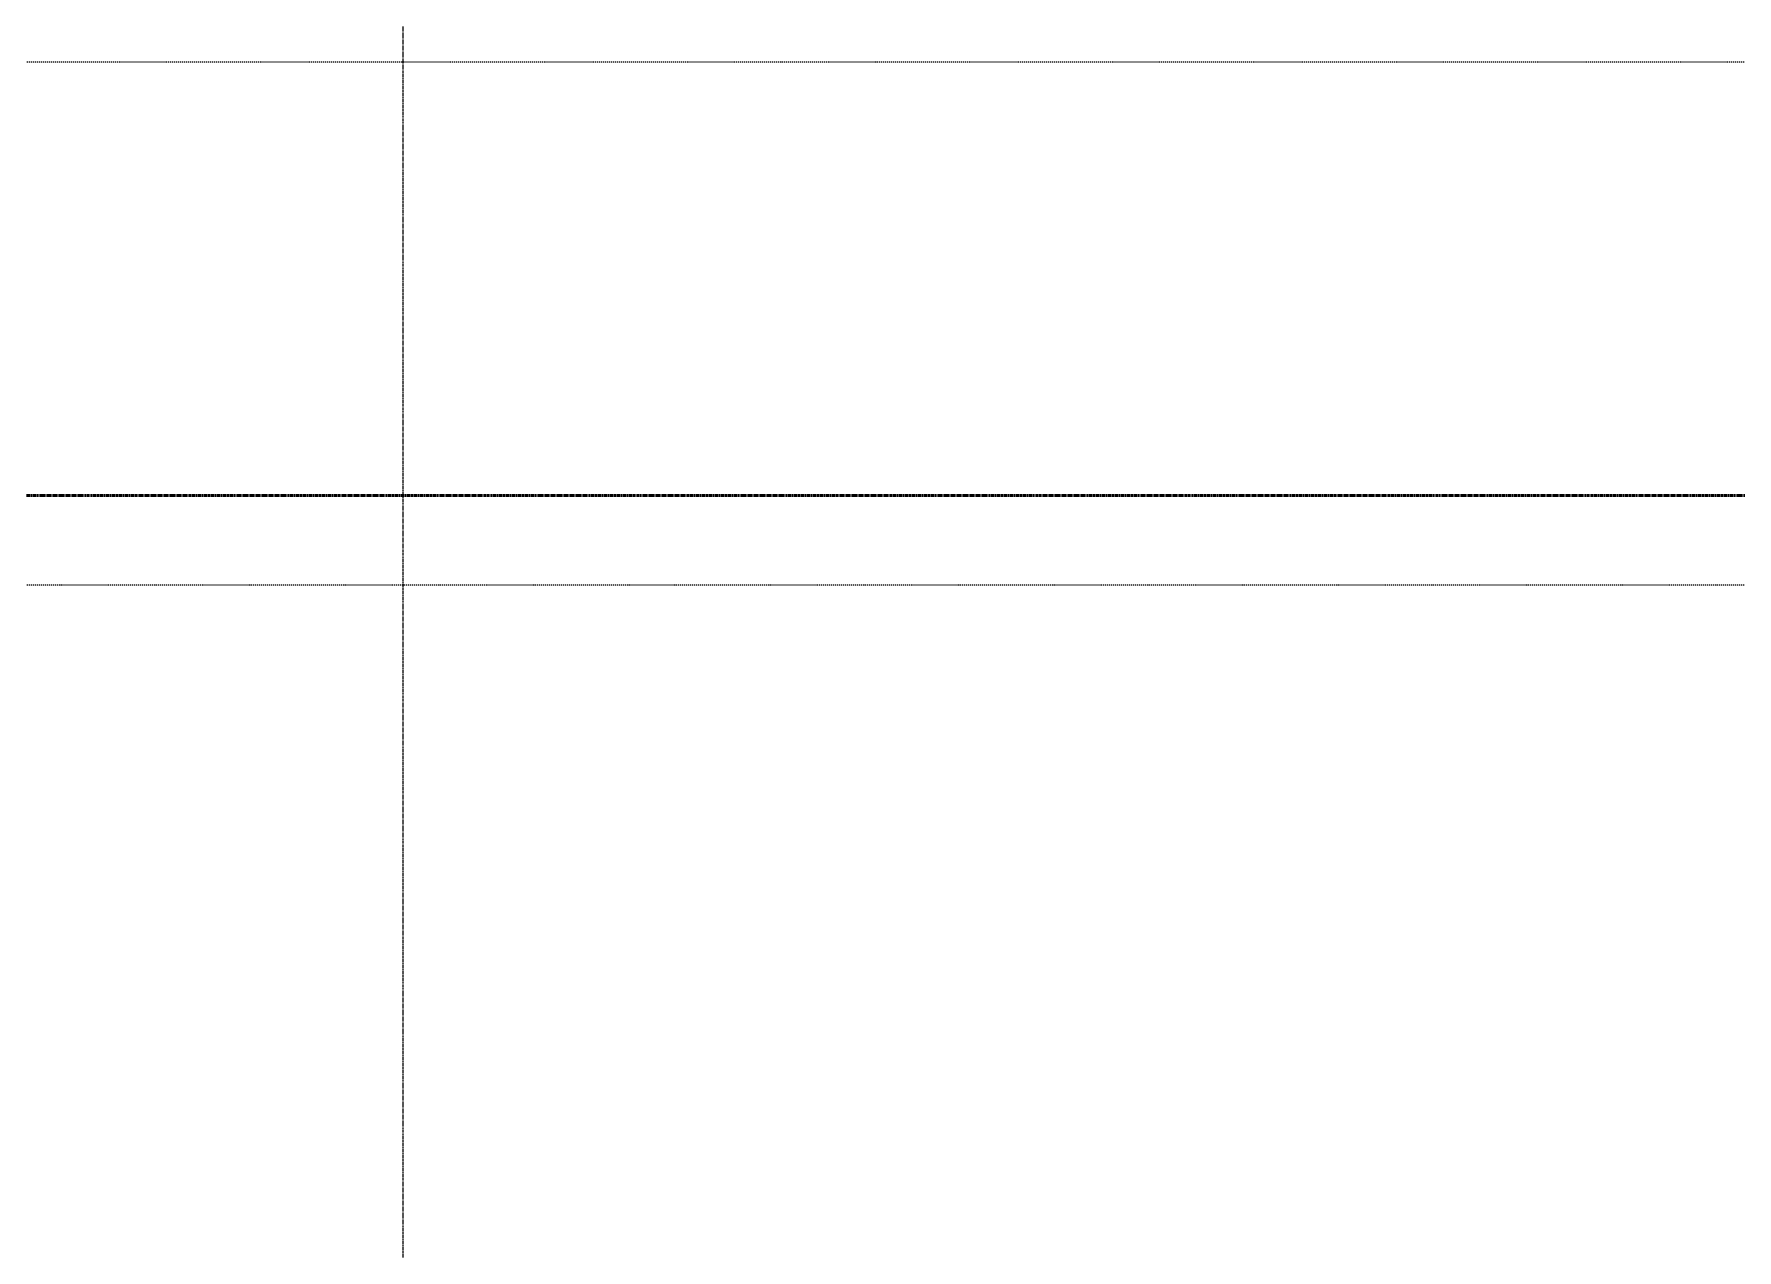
# Model space of a CAD drawing. Header units: millimetres. Extents: x -853228 to -744682, y -17776 to 32484.
# Drawn here: x -814246 to -808878, y -3976 to -143 of the extents above; entities that cross this region are included whole.
import ezdxf
from ezdxf.xclip import XClip

# ---------------------------------------------------------------- set-up
doc = ezdxf.new("R2010")
doc.units = ezdxf.units.MM
doc.header["$XCLIPFRAME"] = 0
doc.linetypes.add('DASH', pattern=[6.35, 3.175, -3.175])
doc.linetypes.add('DPA_Grid _ Level 100', pattern=[10, 5.5, -1.6, 1.3, -1.6])
for name, color, linetype, lineweight in [('G-ANNO-SECL', 3, 'Continuous', 9), ('Q-SPCQ', 2, 'Continuous', 9), ('Q-SPCQ-HDLN', 2, 'DASH', 9), ('S-GRID', 251, 'Continuous', 9)]:
    doc.layers.add(name, color=color, linetype=linetype, lineweight=lineweight)

# ---------------------------------------------------------------- blocks, each defined once
blk = doc.blocks.new('DPA_Speciality_PlatformScreenDoor - Length_135300-12767973-4281-01 ENLARGED LOWER PLATFORM LEVEL - REFLECTED CEILING PLAN - SHEET 2')
at = {"layer": 'Q-SPCQ', "linetype": 'DASH', "lineweight": 9}
blk.add_line((61742.7, 1650), (132340.1, 1650), dxfattribs=at)
at = {"layer": 'Q-SPCQ-HDLN'}
blk.add_line((132340.1, 0), (61742.7, 0), dxfattribs=at)
blk = doc.blocks.new('*U393')
at = {"layer": 'S-GRID', "linetype": 'DPA_Grid _ Level 100'}
blk.add_line((-11400, -21354.7), (-11400, 16961.2), dxfattribs=at)
blk = doc.blocks.new('DPA_Speciality_PlatformScreenDoor - Length_135300-12767973-4180-01 LOWER PLATFORM LEVEL - REFLECTED CEILING PLAN')
at = {"layer": 'Q-SPCQ', "linetype": 'DASH'}
blk.add_line((1000, 1650), (134300, 1650), dxfattribs=at)
at = {"layer": 'Q-SPCQ-HDLN'}
blk.add_line((135200, 0), (-100, 0), dxfattribs=at)
blk = doc.blocks.new('C-1-PP19-AR-4180-01-B_20250908-040939_EXDOWNLIGHT')
at = {"layer": 'Q-SPCQ', "rotation": 180}
blk.add_blockref('DPA_Speciality_PlatformScreenDoor - Length_135300-12767973-4180-01 LOWER PLATFORM LEVEL - REFLECTED CEILING PLAN', (27650, -3810), dxfattribs=at)

msp = doc.modelspace()

# ---------------------------------------------------------------- linework, layer by layer
at = {"layer": 'G-ANNO-SECL', "linetype": 'DPA_Grid _ Level 100', "lineweight": 50}
msp.add_line((-851417.7, -1598.3), (-776474.5, -1598.3), dxfattribs=at)

# ---------------------------------------------------------------- block references
msp.add_blockref('*U393', (-801682.4, 3579))
ref = msp.add_blockref('C-1-PP19-AR-4180-01-B_20250908-040939_EXDOWNLIGHT', (-744682.4, 3579))
XClip(ref).set_block_clipping_path([(-104690.1238047113, -9620.0077451946), (-34092.6543255158, 14393.0014498748)])
at = {"layer": 'Q-SPCQ', "rotation": 180}
msp.add_blockref('DPA_Speciality_PlatformScreenDoor - Length_135300-12767973-4281-01 ENLARGED LOWER PLATFORM LEVEL - REFLECTED CEILING PLAN - SHEET 2', (-717032.4, -231), dxfattribs=at)

doc.saveas('drawing.dxf')
